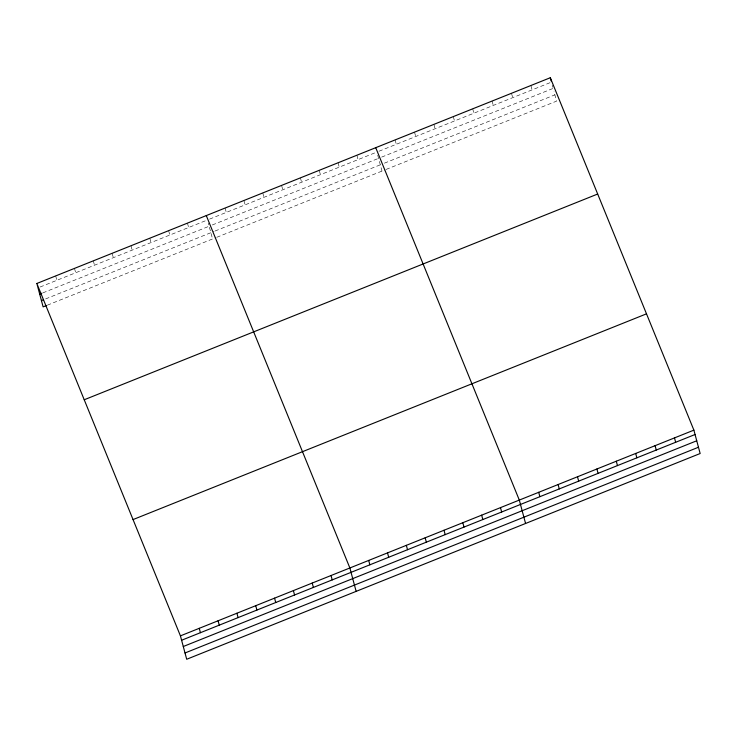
<?xml version="1.0" encoding="UTF-8"?>
<svg xmlns="http://www.w3.org/2000/svg" width="737" height="737" viewBox="0 0 737 737"><rect width="100%" height="100%" fill="white"/><g stroke="black" fill="none" stroke-linecap="round" stroke-linejoin="round"><path stroke-width="0.55" stroke-dasharray="3.69 2.76" d="M40.111 287.015L206.415 220.381M209.557 219.119L375.852 152.485M378.938 151.251L550.456 82.526M42.838 292.875L209.142 226.231L208.304 223.099M212.284 224.978L378.578 158.344M381.646 157.11L553.155 88.394M45.62 298.918L214.016 231.446M215.057 231.022L380.31 164.812M384.401 163.172L554.887 94.861M47.306 305.192L215.692 237.719M216.742 237.305L385.055 169.86M386.077 169.446L556.573 101.135L554.021 91.628M552.317 85.252L552.879 87.344M530.907 85.51L532.077 89.886M511.506 93.286L512.676 97.662M492.113 101.052L493.283 105.428M472.712 108.827L473.882 113.203M453.319 116.603L454.489 120.979M433.918 124.369L435.088 128.745M414.526 132.144L415.696 136.52M395.124 139.919L396.294 144.295M377.74 155.203L381.996 171.085M356.901 155.231L358.071 159.607M338.071 162.776L339.25 167.152M319.25 170.321L320.42 174.697M300.42 177.866L301.59 182.242M281.598 185.411L282.768 189.787M262.768 192.947L263.938 197.323M243.938 200.492L245.117 204.868M225.117 208.037L226.287 212.413M209.428 227.309L212.56 238.981M187.465 223.127L188.635 227.503M168.635 230.672L169.805 235.048M149.814 238.217L150.984 242.593M130.983 245.753L132.153 250.129M112.153 253.298L113.332 257.674M93.332 260.843L94.502 265.219M74.501 268.388L75.671 272.764M55.68 275.933L56.85 280.309"/><path stroke-width="1.11" d="M36.85 283.478L550.299 77.735L693.886 430.132L700.15 453.522L186.701 659.265L180.427 635.865L36.85 283.478L43.114 306.868L46.256 305.615M39.706 294.127L41.797 293.289M41.438 300.595L43.529 299.756M84.23 399.767L597.679 194.024M133.047 519.576L646.496 313.842M180.427 635.865L693.886 430.132M181.606 640.241L695.055 434.508M183.283 646.515L696.732 440.781M185.015 652.982L698.464 447.248M375.732 147.686L519.309 500.082L525.573 523.473M206.286 215.582L349.872 567.969L356.137 591.369M674.484 437.898L675.654 442.274M655.082 445.673L656.262 450.049M550.299 77.735L551.184 81.024M635.69 453.448L636.86 457.824M616.289 461.215L617.468 465.591M596.896 468.99L598.066 473.366M577.495 476.765L578.674 481.141M558.102 484.531L559.272 488.907M538.701 492.307L539.88 496.683M500.478 507.627L501.657 512.003M481.657 515.163L482.827 519.539M462.827 522.708L463.997 527.084M444.006 530.253L445.176 534.629M425.175 537.798L426.345 542.174M406.345 545.343L407.524 549.719M387.524 552.888L388.694 557.264M368.693 560.433L369.863 564.809M331.042 575.514L332.212 579.89M312.212 583.059L313.391 587.435M293.39 590.604L294.56 594.98M274.56 598.149L275.739 602.525M255.739 605.694L256.909 610.07M236.909 613.23L238.079 617.615M218.088 620.775L219.257 625.151M199.257 628.32L200.427 632.696"/></g></svg>
